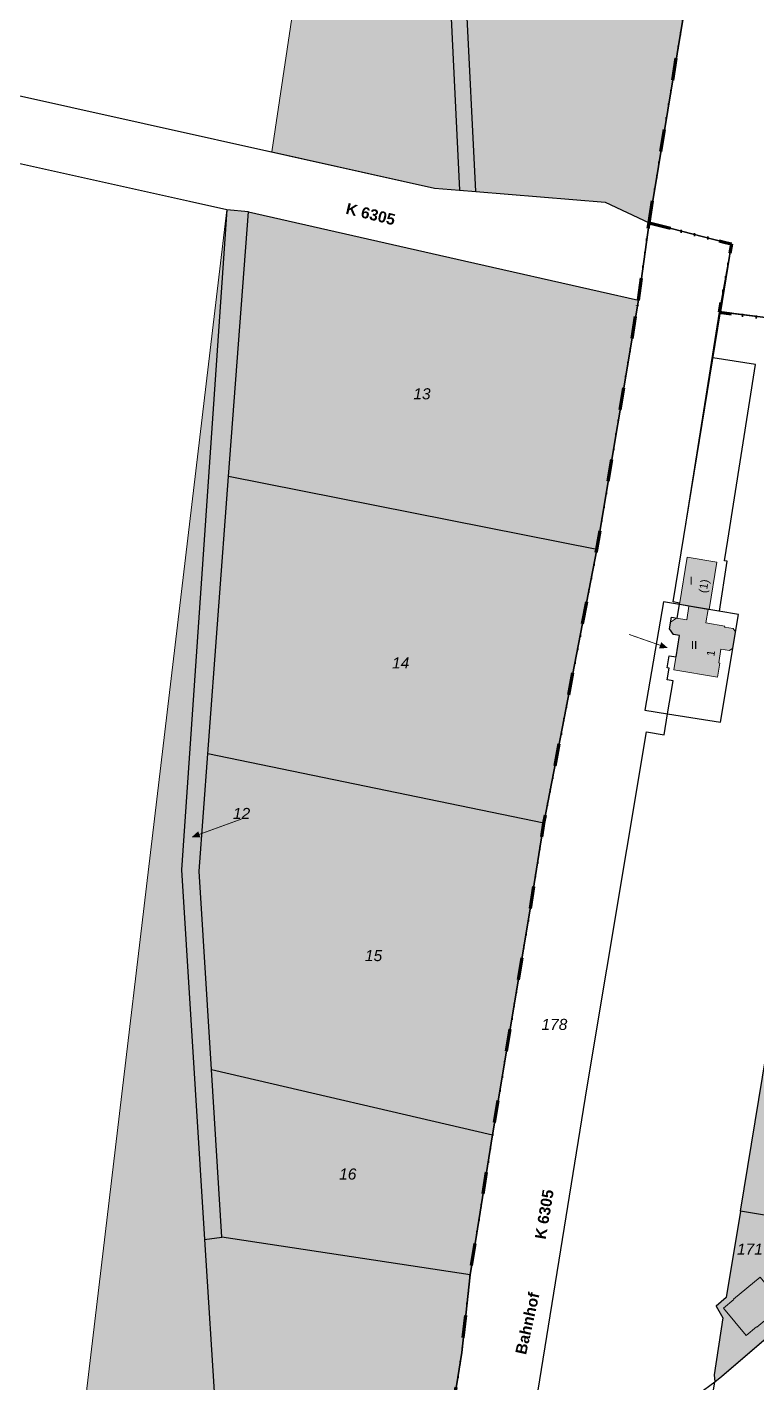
# Model space of a CAD drawing. Header units: metres. Extents: x -1420 to 2385, y 3887 to 7929.
# Drawn here: x 805.5 to 969.7, y 4935.5 to 5240.8 of the extents above; entities that cross this region are included whole.
import ezdxf
from ezdxf.enums import TextEntityAlignment as Align

# ---------------------------------------------------------------- set-up
doc = ezdxf.new("R2010")
doc.units = ezdxf.units.M
doc.linetypes.add('AX_Flurgrenze_2012', pattern=[16.03, 5, -2.5, 0.01, -3, 0.01, -3, 0.01, -2.5])
doc.layers.add('03-Kataster', color=2, linetype='Continuous')
for name, color, linetype, plot in [('AP_LPO', 7, 'Continuous', False), ('AP_PTO', 7, 'Continuous', False), ('AX_BesondereFlurstuecksgrenze', 7, 'Continuous', False), ('AX_Festlegung', 7, 'Continuous', False), ('AX_Gebaeude_Schraffur', 7, 'Continuous', False), ('AX_Gebaeude_Umgrenzung', 7, 'Continuous', False), ('AX_Nutzung_Schraffur', 7, 'Continuous', False), ('AX_Nutzung_Umgrenzung', 7, 'Continuous', False)]:
    doc.layers.add(name, color=color, linetype=linetype, plot=plot)
doc.styles.add('AX_4070', font='arial.ttf', dxfattribs={"height": 1.8})
doc.styles.add('AX_4107', font='arialbd.ttf', dxfattribs={"height": 2.5})
doc.styles.add('AX_4111', font='ariali.ttf', dxfattribs={"height": 2.5})

# ---------------------------------------------------------------- blocks, each defined once
blk = doc.blocks.new('*U10')
h = blk.add_hatch(color=0)
h.dxf.hatch_style = 1
h.paths.add_polyline_path([(7.07, -2.47), (7.26, -1.91), (8.49, -2.96), (6.88, -3.04)])
at = {"color": 0, "lineweight": 18, "const_width": 0.18}
blk.add_lwpolyline([(0, 0), (8.32, -2.91)], dxfattribs=at)
at = {"color": 0, "const_width": 0.18}
blk.add_lwpolyline([(7.06, -2.47), (7.26, -1.9), (8.48, -2.97), (6.86, -3.04)], close=True, dxfattribs=at)
blk = doc.blocks.new('*U24')
h = blk.add_hatch(color=0)
h.dxf.hatch_style = 1
h.paths.add_polyline_path([(-9.6, -3.49), (-9.39, -4.05), (-11.01, -4.02), (-9.81, -2.93)])
at = {"color": 0, "lineweight": 18, "const_width": 0.18}
blk.add_lwpolyline([(0, 0), (-10.84, -3.94)], dxfattribs=at)
at = {"color": 0, "const_width": 0.18}
blk.add_lwpolyline([(-9.59, -3.49), (-9.39, -4.05), (-11, -4), (-9.8, -2.92)], close=True, dxfattribs=at)

msp = doc.modelspace()

# ---------------------------------------------------------------- hatches: boundary and pattern name
at = {"layer": 'AX_Gebaeude_Schraffur', "true_color": 0xcccccc}
for points in [[(954.43, 5110.39), (958.74, 5109.67), (959, 5109.62), (960.74, 5120.32), (954.01, 5121.45), (952.28, 5110.75)], [(958.74, 5109.67), (954.43, 5110.39), (953.93, 5107.32), (951.59, 5107.71), (950.31, 5106.81), (950.06, 5105.26), (950.98, 5104.01), (952.33, 5103.8), (951.06, 5096.06), (960.87, 5094.39), (961.38, 5097.58), (961.13, 5097.62), (961.64, 5100.72), (963.53, 5100.4), (964.28, 5100.92), (964.89, 5104.58), (964.35, 5105.33), (962.45, 5105.64), (962.5, 5105.9), (958.2, 5106.62)]]:
    msp.add_hatch(color=254, dxfattribs=at).paths.add_polyline_path(points)
at = {"layer": 'AX_Gebaeude_Schraffur', "true_color": 0x999999}
msp.add_hatch(color=253, dxfattribs=at).paths.add_polyline_path([(970.47, 4959.27), (964.49, 4954.29), (964.53, 4954.23), (962.21, 4952.27), (967.31, 4946.09), (969.65, 4948.07), (969.7, 4948), (975.66, 4952.97)])
at = {"layer": 'AX_Nutzung_Schraffur', "true_color": 0xfff7bf}
for points in [[(945.44, 5196.73), (962.52, 5299.81), (965.17, 5323.84), (967.65, 5347.31), (972.75, 5374.9), (980.88, 5437.96), (993.48, 5517.68), (1008.34, 5601.37), (1014.12, 5638.69), (1021.8, 5688.21), (1024.81, 5692.67), (1034.09, 5708.21), (1045.22, 5770.56), (1055.82, 5838.96), (1068.99, 5908.2), (1082.84, 5970.39), (1095.59, 6029.57), (1107.97, 6091.44), (1072.8, 6082.4), (913.98, 6016.1), (910.11, 6014.74), (914.02, 5980.52), (915.57, 5874.28), (919.2, 5727.14), (905.25, 5644.84), (901.36, 5589.77), (890.98, 5517.99), (894.74, 5441.76), (892.15, 5424.43), (860.51, 5212.71), (897.13, 5204.56), (902.77, 5204.1), (906.45, 5203.8), (935.58, 5201.4)], [(808.15, 4843.8), (839.89, 4822.2), (846.15, 4836.79), (853.22, 4846.69), (858.64, 4852.47), (866.37, 4859.8), (893.76, 4881.27), (903.27, 4942.27), (905.15, 4959.81), (910.23, 4991.35), (918.48, 5040.76), (921.77, 5061.49), (933.71, 5123.16), (943.04, 5179.29), (934.45, 5181.24), (903.92, 5188.17), (855.28, 5199.22), (850.37, 5199.65)]]:
    msp.add_hatch(color=254, dxfattribs=at).paths.add_polyline_path(points)
at = {"layer": 'AX_Nutzung_Schraffur', "true_color": 0xffeaf4}
msp.add_hatch(color=7, dxfattribs=at).paths.add_polyline_path([(966.03, 4974.14), (962.83, 4954.7), (960.59, 4952.72), (962.02, 4950.11), (960.07, 4937.24), (960.29, 4935.66), (961.85, 4936.99), (977.66, 4950.55), (985.46, 4957.24), (986.43, 4963.57), (987.51, 4970.56), (987.61, 4971.25), (991.03, 4993.45), (995.37, 5021.62), (974.32, 5024.44)])

# ---------------------------------------------------------------- linework, layer by layer
at = {"layer": '03-Kataster'}
for p, q in [((891.36, 5440.71), (902.77, 5204.1)), ((906.45, 5203.8), (900.1, 5332.77)), ((962.52, 5299.81), (945.44, 5196.73)), ((945.44, 5196.73), (962.52, 5299.81)), ((780.5, 5230.51), (897.13, 5204.56)), ((842, 5201.53), (747.3, 5222.65)), ((897.13, 5204.56), (902.77, 5204.1)), ((902.77, 5204.1), (906.45, 5203.8)), ((906.45, 5203.8), (935.58, 5201.4)), ((850.37, 5199.65), (842, 5201.53)), ((935.58, 5201.4), (945.44, 5196.73)), ((850.37, 5199.65), (840.2, 5050.99)), ((855.28, 5199.22), (850.37, 5199.65)), ((850.81, 5139.58), (855.28, 5199.22)), ((855.28, 5199.22), (903.92, 5188.17)), ((945.44, 5196.73), (943.04, 5179.29)), ((943.04, 5179.29), (945.44, 5196.73)), ((945.44, 5196.73), (962.69, 5192.32)), ((962.69, 5192.32), (945.44, 5196.73)), ((964, 5192.03), (961.5, 5176.67)), ((961.5, 5176.67), (964, 5192.03)), ((962.69, 5192.32), (964, 5192.03)), ((964, 5192.03), (962.69, 5192.32)), ((903.92, 5188.17), (934.45, 5181.24)), ((943.04, 5179.29), (933.71, 5123.16)), ((933.71, 5123.16), (943.04, 5179.29)), ((934.45, 5181.24), (943.04, 5179.29)), ((950.85, 5111.35), (961.5, 5176.67)), ((961.5, 5176.67), (1031.11, 5168.02)), ((1031.11, 5168.02), (961.5, 5176.67)), ((846.14, 5077.17), (850.81, 5139.58)), ((933.71, 5123.16), (850.81, 5139.58)), ((933.71, 5123.16), (921.77, 5061.49)), ((921.77, 5061.49), (933.71, 5123.16)), ((948.73, 5111.35), (944.47, 5086.94)), ((952.28, 5110.75), (948.73, 5111.35)), ((952.33, 5111.09), (950.85, 5111.35)), ((951.78, 5107.68), (952.28, 5110.75)), ((952.28, 5110.75), (952.33, 5111.09)), ((965.55, 5108.52), (952.28, 5110.75)), ((950.06, 5105.26), (950.49, 5107.9)), ((950.49, 5107.9), (951.78, 5107.68)), ((961.5, 5084.29), (965.55, 5108.52)), ((950.98, 5104.01), (950.06, 5105.26)), ((952.33, 5103.8), (950.98, 5104.01)), ((951.53, 5098.97), (952.33, 5103.8)), ((949.49, 5093.83), (949.94, 5096.45)), ((949.54, 5096.51), (949.96, 5099.18)), ((949.94, 5096.45), (949.54, 5096.51)), ((949.96, 5099.18), (951.53, 5098.97)), ((950.89, 5093.61), (949.49, 5093.83)), ((949.63, 5086.14), (950.89, 5093.61)), ((944.47, 5086.94), (949.63, 5086.14)), ((948.84, 5081.41), (949.63, 5086.14)), ((949.63, 5086.14), (961.5, 5084.29)), ((931.51, 5002.15), (944.86, 5082.07)), ((944.86, 5082.07), (948.84, 5081.41)), ((844.15, 5050.67), (846.14, 5077.17)), ((921.77, 5061.49), (846.14, 5077.17)), ((921.77, 5061.49), (918.48, 5040.76)), ((918.48, 5040.76), (921.77, 5061.49)), ((840.2, 5050.99), (845.35, 4967.72)), ((846.93, 5006.03), (844.15, 5050.67)), ((918.48, 5040.76), (910.23, 4991.35)), ((910.23, 4991.35), (918.48, 5040.76)), ((966.03, 4974.14), (974.32, 5024.44)), ((846.93, 5006.03), (910.23, 4991.35)), ((849.29, 4968.26), (846.93, 5006.03)), ((918.48, 4921.48), (931.51, 5002.15)), ((910.23, 4991.35), (905.15, 4959.81)), ((905.15, 4959.81), (910.23, 4991.35)), ((966.03, 4974.14), (962.83, 4954.7)), ((973.66, 4972.86), (966.03, 4974.14)), ((845.35, 4967.72), (849.29, 4968.26)), ((905.15, 4959.81), (849.29, 4968.26)), ((845.35, 4967.72), (853.22, 4846.69)), ((905.15, 4959.81), (903.27, 4942.27)), ((903.27, 4942.27), (905.15, 4959.81)), ((962.83, 4954.7), (960.59, 4952.72)), ((962.02, 4950.11), (960.07, 4937.24)), ((960.59, 4952.72), (962.02, 4950.11)), ((961.85, 4936.99), (977.66, 4950.55)), ((903.27, 4942.27), (893.76, 4881.27)), ((893.76, 4881.27), (903.27, 4942.27)), ((956.59, 4932.99), (960.29, 4935.66)), ((957.02, 4916.79), (960.29, 4935.66)), ((960.07, 4937.24), (960.29, 4935.66)), ((960.29, 4935.66), (961.85, 4936.99))]:
    msp.add_line(p, q, dxfattribs=at)
at = {"layer": '03-Kataster', "color": 12}
for p, q in [((969.39, 5164.85), (959.81, 5166.33)), ((963.16, 5125.28), (969.39, 5164.85)), ((962.43, 5120.61), (963.16, 5125.28)), ((961.34, 5109.23), (963.06, 5120.51)), ((963.06, 5120.51), (962.43, 5120.61))]:
    msp.add_line(p, q, dxfattribs=at)
at = {"layer": 'AX_BesondereFlurstuecksgrenze', "color": 211, "linetype": 'AX_Flurgrenze_2012', "lineweight": 100, "true_color": 0xf27fff, "flags": 128}
for points in [[(945.44, 5196.73), (962.52, 5299.81)], [(943.04, 5179.29), (945.44, 5196.73)], [(945.44, 5196.73), (962.69, 5192.32), (964, 5192.03), (961.23, 5176.59), (1031.11, 5168.02), (1039.25, 5167.5), (1048.59, 5167.2), (1050.01, 5178.24), (1118.91, 5165.46), (1118.81, 5164.69), (1128.75, 5164.41), (1144.94, 5146.04), (1166.08, 5122.05), (1168.74, 5119.03), (1176.51, 5109.03)], [(893.76, 4881.27), (903.27, 4942.27), (905.15, 4959.81), (910.23, 4991.35), (918.48, 5040.76), (921.77, 5061.49), (933.71, 5123.16), (943.04, 5179.29)]]:
    msp.add_lwpolyline(points, dxfattribs=at)
at = {"layer": 'AX_Festlegung', "color": 253, "linetype": 'Continuous', "lineweight": 18, "true_color": 0x999999, "flags": 128}
for points in [[(943.04, 5179.29), (945.44, 5196.73), (935.58, 5201.4), (906.45, 5203.8), (902.77, 5204.1), (897.13, 5204.56), (780.5, 5230.51), (751.92, 5236.87), (747.27, 5237.92), (743.13, 5223.6), (747.3, 5222.65), (842, 5201.53), (850.37, 5199.65), (855.28, 5199.22), (903.92, 5188.17), (934.45, 5181.24), (943.04, 5179.29)], [(1176.51, 5109.03), (1168.74, 5119.03), (1164.88, 5115.62), (1157.66, 5109.25), (1120.69, 5076.61), (1082.69, 5043.06), (1045.76, 5010.47), (1004.41, 4973.97), (985.46, 4957.24), (977.66, 4950.55), (961.85, 4936.99), (960.29, 4935.66), (957.02, 4916.79), (961.93, 4920.61), (977.93, 4935.25), (986.43, 4942.76), (1015.45, 4968.38), (1018.37, 4970.96), (1053.51, 5001.64), (1091.02, 5034.39), (1129.44, 5067.94), (1166.74, 5100.5), (1176.51, 5109.03)]]:
    msp.add_lwpolyline(points, close=True, dxfattribs=at)
msp.add_lwpolyline([(918.48, 4921.48), (931.51, 5002.15), (944.86, 5082.07), (948.84, 5081.41), (949.63, 5086.14), (944.47, 5086.94), (948.73, 5111.35), (952.28, 5110.75), (952.33, 5111.09), (950.85, 5111.35), (961.23, 5176.59), (964, 5192.03), (962.69, 5192.32), (945.44, 5196.73), (943.04, 5179.29), (933.71, 5123.16), (921.77, 5061.49), (918.48, 5040.76), (910.23, 4991.35), (905.15, 4959.81), (903.27, 4942.27), (893.76, 4881.27)], dxfattribs=at)
at = {"layer": 'AX_Gebaeude_Umgrenzung', "color": 18, "linetype": 'Continuous', "lineweight": 18, "true_color": 0x000000, "flags": 128}
for points in [[(954.43, 5110.39), (958.74, 5109.67), (959, 5109.62), (960.74, 5120.32), (954.01, 5121.45), (952.28, 5110.75), (954.43, 5110.39)], [(958.74, 5109.67), (954.43, 5110.39), (953.93, 5107.32), (951.59, 5107.71), (950.31, 5106.81), (950.06, 5105.26), (950.98, 5104.01), (952.33, 5103.8), (951.06, 5096.06), (960.87, 5094.39), (961.38, 5097.58), (961.13, 5097.62), (961.64, 5100.72), (963.53, 5100.4), (964.28, 5100.92), (964.89, 5104.58), (964.35, 5105.33), (962.45, 5105.64), (962.5, 5105.9), (958.2, 5106.62), (958.74, 5109.67)], [(970.47, 4959.27), (964.49, 4954.29), (964.53, 4954.23), (962.21, 4952.27), (967.31, 4946.09), (969.65, 4948.07), (969.7, 4948), (975.66, 4952.97), (970.47, 4959.27)]]:
    msp.add_lwpolyline(points, close=True, dxfattribs=at)
at = {"layer": 'AX_Nutzung_Umgrenzung', "color": 253, "linetype": 'Continuous', "lineweight": 18, "true_color": 0x999999, "flags": 128}
for points in [[(1008.34, 5601.37), (993.48, 5517.68), (980.88, 5437.96), (972.75, 5374.9), (967.65, 5347.31), (965.17, 5323.84), (962.52, 5299.81), (945.44, 5196.73), (962.69, 5192.32), (964, 5192.03), (961.23, 5176.59), (961.23, 5176.59), (1031.11, 5168.02), (1039.25, 5167.5), (1041.34, 5179.83), (1020.2, 5183.54), (1003.5, 5189.31), (1015.71, 5261.1), (1026.54, 5324.81), (1038.37, 5394.34), (1051.64, 5467.61), (1062.3, 5544.89), (1071.49, 5623.07)], [(901.36, 5589.77), (890.98, 5517.99), (894.74, 5441.76), (892.15, 5424.43), (860.51, 5212.71), (897.13, 5204.56), (902.77, 5204.1), (906.45, 5203.8), (935.58, 5201.4), (945.44, 5196.73), (945.44, 5196.73), (962.52, 5299.81), (965.17, 5323.84), (967.65, 5347.31), (972.75, 5374.9), (980.88, 5437.96), (993.48, 5517.68), (1008.34, 5601.37)], [(918.48, 4921.48), (931.51, 5002.15), (944.86, 5082.07), (948.84, 5081.41), (949.63, 5086.14), (944.47, 5086.94), (948.73, 5111.35), (952.28, 5110.75), (952.33, 5111.09), (950.85, 5111.35), (961.23, 5176.59), (964, 5192.03), (962.69, 5192.32), (945.44, 5196.73), (943.04, 5179.29), (933.71, 5123.16), (921.77, 5061.49), (918.48, 5040.76), (910.23, 4991.35), (905.15, 4959.81), (903.27, 4942.27), (893.76, 4881.27)], [(1031.11, 5168.02), (961.23, 5176.59), (950.85, 5111.35), (952.33, 5111.09), (952.28, 5110.75), (948.73, 5111.35), (944.47, 5086.94), (949.63, 5086.14), (948.84, 5081.41), (944.86, 5082.07), (931.51, 5002.15), (918.48, 4921.48)], [(957.02, 4916.79), (960.29, 4935.66), (960.07, 4937.24), (962.02, 4950.11), (960.59, 4952.72), (962.83, 4954.7), (966.03, 4974.14), (974.32, 5024.44)]]:
    msp.add_lwpolyline(points, dxfattribs=at)
for points in [[(945.44, 5196.73), (935.58, 5201.4), (906.45, 5203.8), (902.77, 5204.1), (897.13, 5204.56), (860.51, 5212.71), (856.58, 5213.58), (780.5, 5230.51), (751.92, 5236.87), (747.27, 5237.92), (743.13, 5223.6), (747.3, 5222.65), (842, 5201.53), (850.37, 5199.65), (855.28, 5199.22), (903.92, 5188.17), (934.45, 5181.24), (943.04, 5179.29), (945.44, 5196.73)], [(808.15, 4843.8), (839.89, 4822.2), (846.15, 4836.79), (853.22, 4846.69), (858.64, 4852.47), (866.37, 4859.8), (893.76, 4881.27), (903.27, 4942.27), (905.15, 4959.81), (910.23, 4991.35), (918.48, 5040.76), (921.77, 5061.49), (933.71, 5123.16), (943.04, 5179.29), (934.45, 5181.24), (903.92, 5188.17), (855.28, 5199.22), (850.37, 5199.65), (808.15, 4843.8)], [(1176.51, 5109.03), (1168.74, 5119.03), (1164.88, 5115.62), (1157.66, 5109.25), (1120.69, 5076.61), (1082.69, 5043.06), (1045.76, 5010.47), (1004.41, 4973.97), (985.46, 4957.24), (977.66, 4950.55), (961.85, 4936.99), (960.29, 4935.66), (957.02, 4916.79), (961.93, 4920.61), (977.93, 4935.25), (986.43, 4942.76), (1015.45, 4968.38), (1018.37, 4970.96), (1053.51, 5001.64), (1091.02, 5034.39), (1129.44, 5067.94), (1166.74, 5100.5), (1176.51, 5109.03)], [(966.03, 4974.14), (962.83, 4954.7), (960.59, 4952.72), (962.02, 4950.11), (960.07, 4937.24), (960.29, 4935.66), (961.85, 4936.99), (977.66, 4950.55), (985.46, 4957.24), (986.43, 4963.57), (987.51, 4970.56), (987.61, 4971.25), (991.03, 4993.45), (995.37, 5021.62), (974.32, 5024.44), (966.03, 4974.14)]]:
    msp.add_lwpolyline(points, close=True, dxfattribs=at)

# ---------------------------------------------------------------- block references
at = {"layer": 'AP_LPO', "color": 18, "true_color": 0x000000}
for name, p in [('*U10', (940.97, 5104.02)), ('*U24', (853.72, 5062.45))]:
    msp.add_blockref(name, p, dxfattribs=at)

# ---------------------------------------------------------------- texts
at = {"layer": 'AP_PTO', "color": 18, "true_color": 0x000000, "style": 'AX_4107'}
for s, rotation, p in [('K 6305', 346.2885, (877.01, 5198.82)), ('K 6305', 80.5626, (922.17, 4967.66)), ('Bahnhof', 77.454, (917.74, 4941.67))]:
    msp.add_text(s, height=2.5, rotation=rotation, dxfattribs=at).set_placement(p)
at = {"layer": 'AP_PTO', "color": 18, "true_color": 0x000000}
for s, height, style, p in [('13', 2.5, 'AX_4111', (894.33, 5156.97)), ('I', 1.8, 'AX_4070', (954.95, 5115.23)), ('II', 1.8, 'AX_4070', (955.59, 5100.78)), ('14', 2.5, 'AX_4111', (889.53, 5096.36)), ('12', 2.5, 'AX_4111', (853.72, 5062.45)), ('15', 2.5, 'AX_4111', (883.43, 5030.45)), ('178', 2.5, 'AX_4111', (924.14, 5014.94)), ('16', 2.5, 'AX_4111', (877.63, 4981.24)), ('171', 2.5, 'AX_4111', (968.15, 4964.33))]:
    msp.add_text(s, height=height, dxfattribs=dict(at, style=style)).set_placement(p, align=Align.CENTER)
at = {"layer": 'AP_PTO', "color": 18, "true_color": 0x000000, "style": 'AX_4070'}
for s, rotation, p in [('(1)', 80.793, (958.64, 5114.76)), ('1', 80.667, (960.24, 5099.66))]:
    msp.add_text(s, height=1.8, rotation=rotation, dxfattribs=at).set_placement(p, align=Align.CENTER)

doc.saveas('drawing.dxf')
